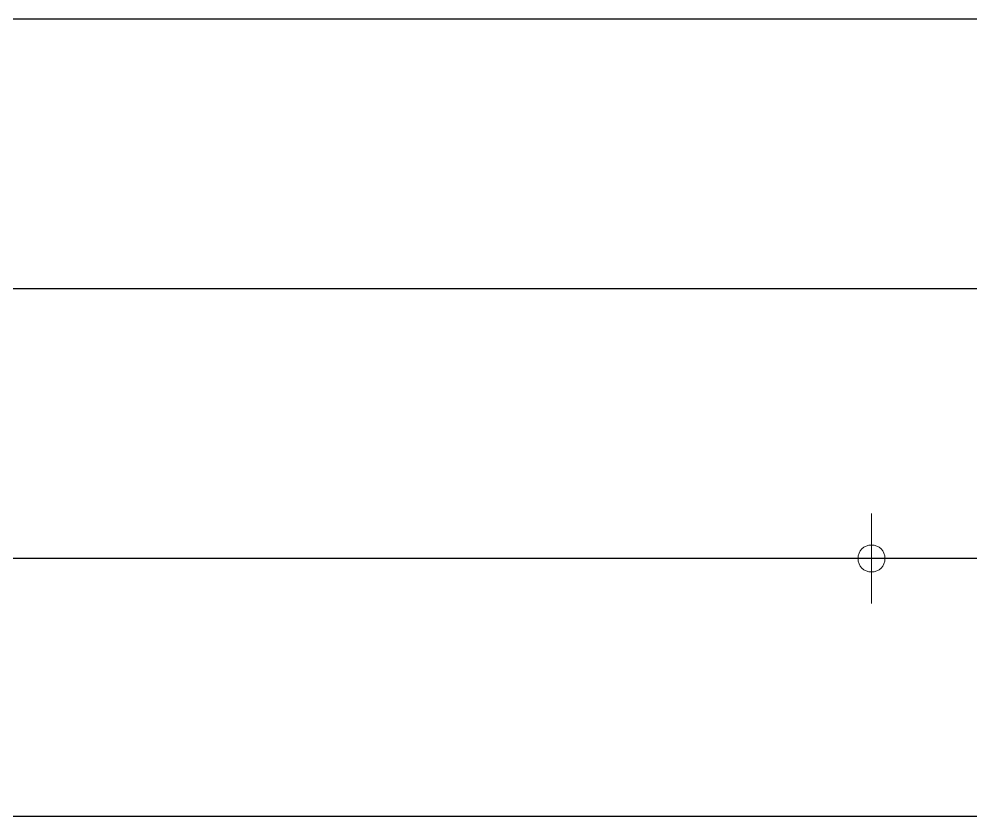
# Model space of a CAD drawing. Header units: millimetres. Extents: x -245 to 49755, y -245 to 41806.
# Drawn here: x 8812 to 9870, y 16314 to 17201 of the extents above; entities that cross this region are included whole.
import ezdxf

# ---------------------------------------------------------------- set-up
doc = ezdxf.new("R2010")
doc.units = ezdxf.units.MM
doc.layers.add('Standard', color=7, linetype='Continuous', lineweight=25)

msp = doc.modelspace()

# ---------------------------------------------------------------- linework, layer by layer
at = {"layer": 'Standard', "color": 30, "linetype": 'Continuous', "lineweight": -3}
for p, q in [((10509.2, 17200.8), (8407.1, 17200.8)), ((10509.2, 16900.8), (8407.1, 16900.8)), ((9759.2, 16600.8), (8407.1, 16600.8)), ((10007.1, 16600.8), (9759.2, 16600.8))]:
    msp.add_line(p, q, dxfattribs=at)
at = {"layer": 'Standard', "color": 7, "linetype": 'Continuous', "lineweight": 18}
for q in [(9759.2, 16650.8), (9759.2, 16550.8)]:
    msp.add_line((9759.2, 16600.8), q, dxfattribs=at)
at = {"layer": 'Standard', "color": 26, "linetype": 'Continuous', "lineweight": -3}
msp.add_line((4134.2, 16314.4), (12684.2, 16314.4), dxfattribs=at)
at = {"layer": 'Standard', "color": 7, "linetype": 'Continuous', "lineweight": 18}
msp.add_circle((9759.2, 16600.8), 15, dxfattribs=at)

doc.saveas('drawing.dxf')
